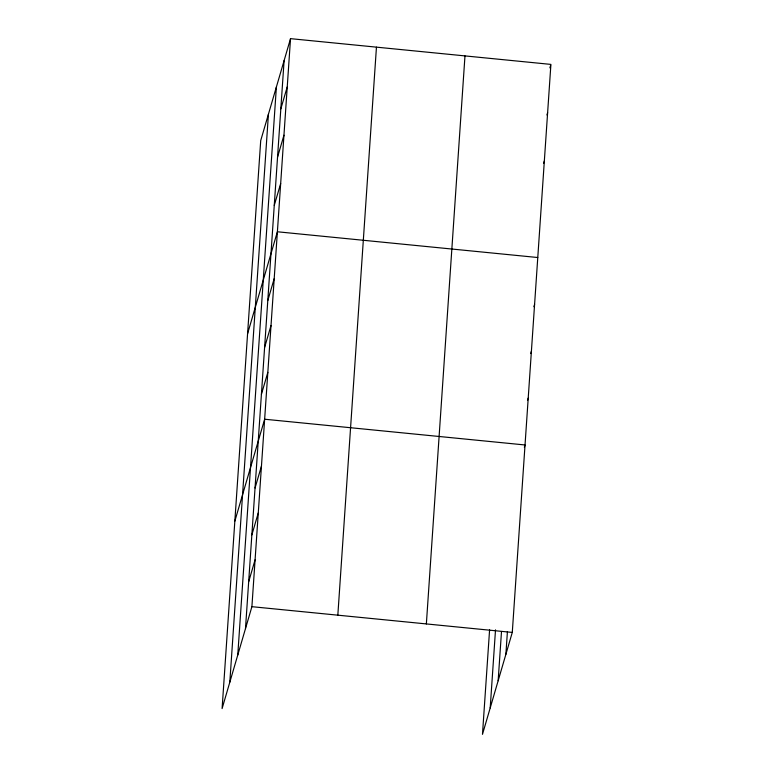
<?xml version="1.0" encoding="UTF-8"?>
<svg xmlns="http://www.w3.org/2000/svg" width="773" height="773" viewBox="0 0 773 773"><rect width="100%" height="100%" fill="white"/><g stroke="black" fill="none" stroke-linecap="round" stroke-linejoin="round"><path stroke-width="1.16" d="M229.813 682.201L268.434 114.182M237.765 655.002L276.386 86.982M245.485 628.604L284.106 60.584M290.522 38.65L260.714 140.58L222.093 708.599L251.901 606.679L290.522 38.65L550.907 64.401L512.286 632.42L482.478 734.35L489.589 629.811M337.83 615.173L376.451 47.143M426.358 623.927L464.979 55.898M490.198 707.952L495.512 629.85M498.15 680.752L501.503 631.483M505.871 654.354L507.426 631.522M280.821 108.858L287.237 86.934M277.546 157.141L283.952 135.217M274.26 205.425L280.676 183.501M247.582 333.704L277.391 231.774L537.776 257.525M267.787 300.571L274.202 278.638M264.608 347.435L271.014 325.501M261.419 394.298L267.835 372.364M234.837 521.157L264.646 419.227L525.031 444.977L524.355 447.277M255.042 488.014L261.458 466.09M251.863 534.877L258.269 512.953M248.674 581.74L255.09 559.816M549.893 67.86L550.569 65.55M546.946 114.984L547.622 112.674M543.661 163.267L544.337 160.958M533.911 306.697L534.587 304.388M530.732 353.561L531.399 351.251M527.544 400.424L528.22 398.114M251.901 606.679L512.286 632.42"/></g></svg>
